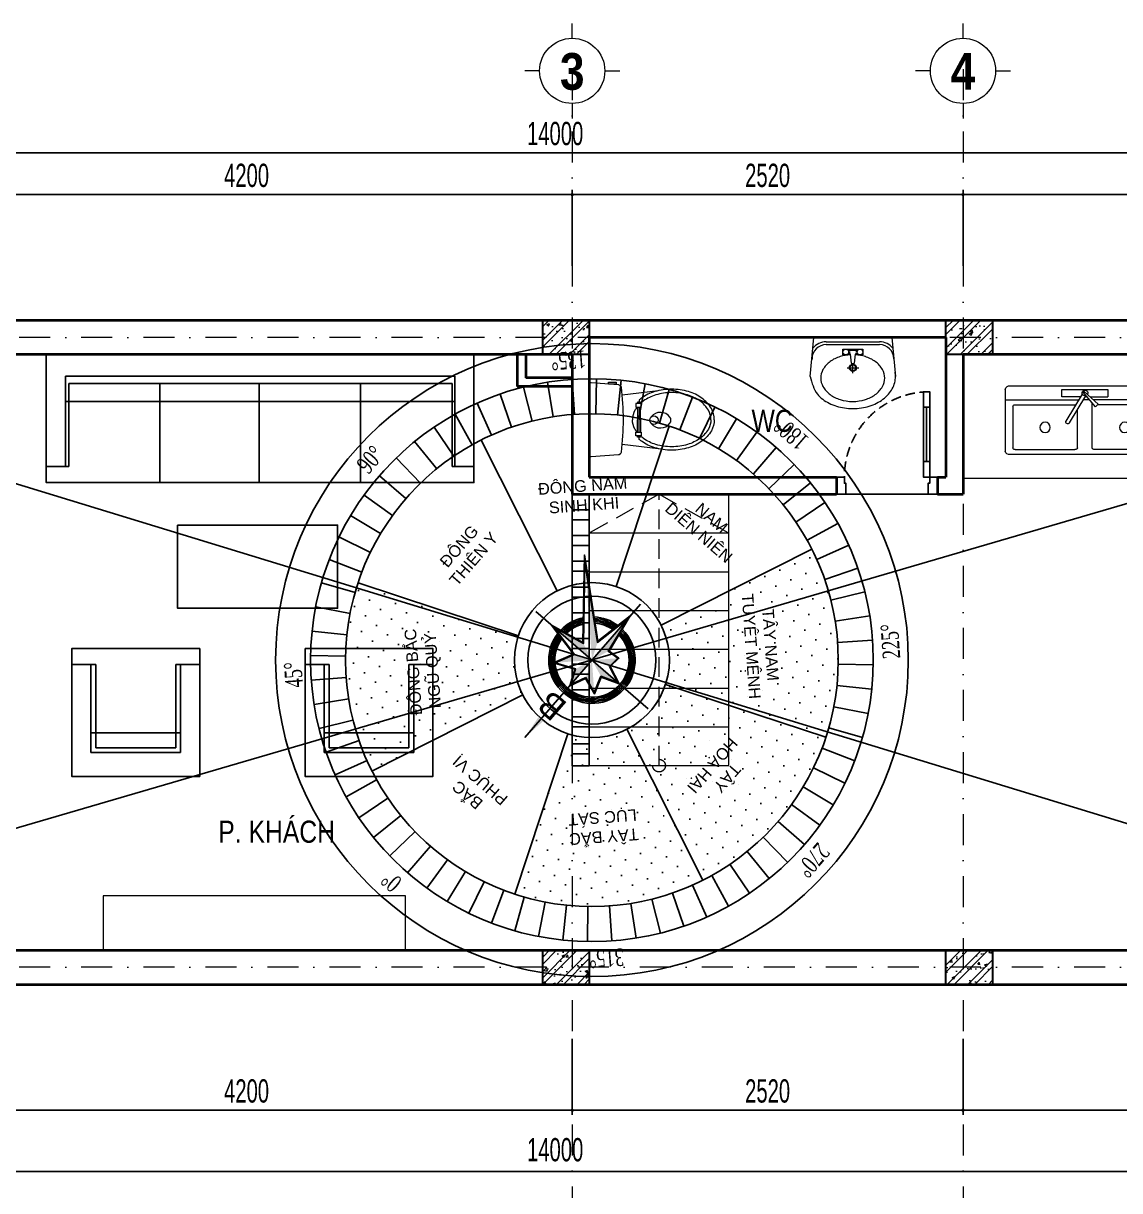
# Model space of a CAD drawing. Header units: millimetres. Extents: x 2565303 to 2664360, y -865723 to -262051.
# Drawn here: x 2638183 to 2645253, y -273841 to -266316 of the extents above; entities that cross this region are included whole.
import ezdxf
from ezdxf.enums import TextEntityAlignment as Align

# ---------------------------------------------------------------- set-up
doc = ezdxf.new("R2010")
doc.units = ezdxf.units.MM
doc.header["$LTSCALE"] = 10
doc.header["$MEASUREMENT"] = 0
doc.linetypes.add('DASHDOT', pattern=[1, 0.5, -0.25, 0, -0.25])
doc.linetypes.add('HIDDEN', pattern=[9.525, 6.35, -3.175])
doc.layers.get('0').update_dxf_attribs({"linetype": 'CONTINUOUS'})
doc.layers.get('DEFPOINTS').update_dxf_attribs({"color": 10, "linetype": 'CONTINUOUS'})
for name, color, linetype, lineweight in [('- Nội Thất', 83, 'CONTINUOUS', 25), ('-thay1', 7, 'CONTINUOUS', 18), ('LC Dim', 8, 'CONTINUOUS', 13), ('LC Hatch', 252, 'CONTINUOUS', 5), ('LC ISO', 153, 'CONTINUOUS', 13), ('LC MANH DUT', 35, 'HIDDEN', 5), ('LC Net dam 1', 30, 'CONTINUOUS', 30), ('LC Net dam2', 6, 'CONTINUOUS', 40), ('LC Net manh', 250, 'CONTINUOUS', 5), ('LC Net truc', 134, 'DASHDOT', 5), ('LC Text1', 20, 'CONTINUOUS', 13), ('LC Text2', 7, 'CONTINUOUS', 13), ('NOITHAT', 33, 'CONTINUOUS', 9), ('Text', 253, 'CONTINUOUS', 50)]:
    doc.layers.add(name, color=color, linetype=linetype, lineweight=lineweight)
doc.layers.add('M3', color=3, linetype='CONTINUOUS')
doc.styles.add('BLACK_H', font='arial.ttf')
doc.styles.add('HOATBIF', font='hoatbif.shx', dxfattribs={"width": 0.65})
doc.styles.add('LC 1', font='')
doc.styles.add('Note', font='arial.ttf')
doc.styles.add('T2', font='', dxfattribs={"width": 0.8})
doc.styles.add('text1', font='', dxfattribs={"width": 0.7, "height": 300})
doc.styles.get('LC 1').set_extended_font_data('.VnAvantH', bold=True)
doc.styles.get('T2').set_extended_font_data('.VnArialH')
doc.styles.get('text1').set_extended_font_data('.VnHelvetInsH', bold=True)
doc.dimstyles.new('1-100 (1-60)', dxfattribs={"dimscale": 60, "dimtxt": 2.5, "dimasz": 0.35, "dimexe": 0.5, "dimexo": 0, "dimgap": 0.8, "dimtad": 1, "dimdec": 0, "dimzin": 0, "dimdsep": 46, "dimtxsty": 'HOATBIF', "dimblk1": 'DOT', "dimblk2": 'DOT', "dimsah": 1, "dimcen": -1, "dimdle": 1, "dimclrd": 256, "dimclre": 256, "dimclrt": 4, "dimadec": 3, "dimazin": 2, "dimtfac": 0.333333, "dimtdec": 0, "dimtix": 1, "dimtmove": 2, "dimatfit": 3, "dimldrblk": 'DOT', "dimfxl": 1, "dimtvp": 0.833333, "dimtolj": 1, "dimtzin": 0, "dimarcsym": 0})

# ---------------------------------------------------------------- blocks, each defined once
blk = doc.blocks.new('DOT')
at = {"layer": 'M3', "color": 0, "linetype": 'ByBlock'}
blk.add_line((-0.5, 0), (-1, 0), dxfattribs=at)
at = {"layer": 'M3', "color": 0, "linetype": 'ByBlock', "const_width": 0.5}
blk.add_lwpolyline([(-0.25, 0, 1), (0.25, 0, 1)], format="xyb", close=True, dxfattribs=at)
blk = doc.blocks.new('*D210')
at = {"layer": 'DEFPOINTS', "color": 0, "transparency": 16777216}
for p in [(2641722.7, -267419.9), (2637522.7, -267879.7), (2641722.7, -267879.7)]:
    blk.add_point(p, dxfattribs=at)
at = {"layer": 'LC Dim', "lineweight": -2, "transparency": 16777216}
for p, q in [((2637522.7, -267879.7), (2637522.7, -267389.9)), ((2637543.7, -267419.9), (2641701.7, -267419.9)), ((2641722.7, -267879.7), (2641722.7, -267389.9))]:
    blk.add_line(p, q, dxfattribs=at)
at = {"layer": 'LC Dim', "lineweight": -2, "transparency": 16777216, "xscale": 21, "yscale": 21, "zscale": 21, "rotation": 180}
blk.add_blockref('DOT', (2637522.7, -267419.9), dxfattribs=at)
at = {"layer": 'LC Dim', "lineweight": -2, "transparency": 16777216, "xscale": 21, "yscale": 21, "zscale": 21}
blk.add_blockref('DOT', (2641722.7, -267419.9), dxfattribs=at)
at = {"layer": 'LC Dim', "color": 4, "transparency": 16777216, "insert": (2639622.7, -267296.9), "char_height": 150, "attachment_point": 5, "style": 'HOATBIF'}
blk.add_mtext('\\A1;4200', dxfattribs=at)
blk = doc.blocks.new('*D211')
at = {"layer": 'DEFPOINTS', "color": 0, "transparency": 16777216}
for p in [(2644242.7, -267419.9), (2641722.7, -267879.7), (2644242.7, -267879.7)]:
    blk.add_point(p, dxfattribs=at)
at = {"layer": 'LC Dim', "lineweight": -2, "transparency": 16777216}
for p, q in [((2641722.7, -267879.7), (2641722.7, -267389.9)), ((2641743.7, -267419.9), (2644221.7, -267419.9)), ((2644242.7, -267879.7), (2644242.7, -267389.9))]:
    blk.add_line(p, q, dxfattribs=at)
at = {"layer": 'LC Dim', "lineweight": -2, "transparency": 16777216, "xscale": 21, "yscale": 21, "zscale": 21, "rotation": 180}
blk.add_blockref('DOT', (2641722.7, -267419.9), dxfattribs=at)
at = {"layer": 'LC Dim', "lineweight": -2, "transparency": 16777216, "xscale": 21, "yscale": 21, "zscale": 21}
blk.add_blockref('DOT', (2644242.7, -267419.9), dxfattribs=at)
at = {"layer": 'LC Dim', "color": 4, "transparency": 16777216, "insert": (2642982.7, -267296.9), "char_height": 150, "attachment_point": 5, "style": 'HOATBIF'}
blk.add_mtext('\\A1;2520', dxfattribs=at)
blk = doc.blocks.new('*D212')
at = {"layer": 'DEFPOINTS', "color": 0, "transparency": 16777216}
for p in [(2648582.7, -267419.9), (2644242.7, -267879.7), (2648582.7, -267879.7)]:
    blk.add_point(p, dxfattribs=at)
at = {"layer": 'LC Dim', "lineweight": -2, "transparency": 16777216}
for p, q in [((2644242.7, -267879.7), (2644242.7, -267389.9)), ((2644263.7, -267419.9), (2648561.7, -267419.9)), ((2648582.7, -267879.7), (2648582.7, -267389.9))]:
    blk.add_line(p, q, dxfattribs=at)
at = {"layer": 'LC Dim', "lineweight": -2, "transparency": 16777216, "xscale": 21, "yscale": 21, "zscale": 21, "rotation": 180}
blk.add_blockref('DOT', (2644242.7, -267419.9), dxfattribs=at)
at = {"layer": 'LC Dim', "lineweight": -2, "transparency": 16777216, "xscale": 21, "yscale": 21, "zscale": 21}
blk.add_blockref('DOT', (2648582.7, -267419.9), dxfattribs=at)
at = {"layer": 'LC Dim', "color": 4, "transparency": 16777216, "insert": (2646412.7, -267296.9), "char_height": 150, "attachment_point": 5, "style": 'HOATBIF'}
blk.add_mtext('\\A1;4340', dxfattribs=at)
blk = doc.blocks.new('*D214')
at = {"layer": 'DEFPOINTS', "color": 0, "transparency": 16777216}
for p in [(2634692.7, -267150.2), (2634692.7, -267879.7), (2648692.7, -267879.7)]:
    blk.add_point(p, dxfattribs=at)
at = {"layer": 'LC Dim', "lineweight": -2, "transparency": 16777216}
for p, q in [((2634692.7, -267879.7), (2634692.7, -267120.2)), ((2648692.7, -267879.7), (2648692.7, -267120.2)), ((2648671.7, -267150.2), (2634713.7, -267150.2))]:
    blk.add_line(p, q, dxfattribs=at)
at = {"layer": 'LC Dim', "lineweight": -2, "transparency": 16777216, "xscale": 21, "yscale": 21, "zscale": 21, "rotation": 180}
blk.add_blockref('DOT', (2634692.7, -267150.2), dxfattribs=at)
at = {"layer": 'LC Dim', "lineweight": -2, "transparency": 16777216, "xscale": 21, "yscale": 21, "zscale": 21}
blk.add_blockref('DOT', (2648692.7, -267150.2), dxfattribs=at)
at = {"layer": 'LC Dim', "color": 4, "transparency": 16777216, "insert": (2641612.7, -267027.2), "char_height": 150, "attachment_point": 5, "style": 'HOATBIF'}
blk.add_mtext('\\A1;14000', dxfattribs=at)
blk = doc.blocks.new('*D217')
at = {"layer": 'DEFPOINTS', "color": 0, "transparency": 16777216}
for p in [(2637522.7, -272862), (2641722.7, -272862), (2641722.7, -273321.9)]:
    blk.add_point(p, dxfattribs=at)
at = {"layer": 'LC Dim', "lineweight": -2, "transparency": 16777216}
for p, q in [((2637522.7, -272862), (2637522.7, -273351.9)), ((2641722.7, -272862), (2641722.7, -273351.9)), ((2637543.7, -273321.9), (2641701.7, -273321.9))]:
    blk.add_line(p, q, dxfattribs=at)
at = {"layer": 'LC Dim', "lineweight": -2, "transparency": 16777216, "xscale": 21, "yscale": 21, "zscale": 21, "rotation": 180}
blk.add_blockref('DOT', (2637522.7, -273321.9), dxfattribs=at)
at = {"layer": 'LC Dim', "lineweight": -2, "transparency": 16777216, "xscale": 21, "yscale": 21, "zscale": 21}
blk.add_blockref('DOT', (2641722.7, -273321.9), dxfattribs=at)
at = {"layer": 'LC Dim', "color": 4, "transparency": 16777216, "insert": (2639622.7, -273198.9), "char_height": 150, "attachment_point": 5, "style": 'HOATBIF'}
blk.add_mtext('\\A1;4200', dxfattribs=at)
blk = doc.blocks.new('*D218')
at = {"layer": 'DEFPOINTS', "color": 0, "transparency": 16777216}
for p in [(2641722.7, -272862), (2644242.7, -272862), (2644242.7, -273321.9)]:
    blk.add_point(p, dxfattribs=at)
at = {"layer": 'LC Dim', "lineweight": -2, "transparency": 16777216}
for p, q in [((2641722.7, -272862), (2641722.7, -273351.9)), ((2644242.7, -272862), (2644242.7, -273351.9)), ((2641743.7, -273321.9), (2644221.7, -273321.9))]:
    blk.add_line(p, q, dxfattribs=at)
at = {"layer": 'LC Dim', "lineweight": -2, "transparency": 16777216, "xscale": 21, "yscale": 21, "zscale": 21, "rotation": 180}
blk.add_blockref('DOT', (2641722.7, -273321.9), dxfattribs=at)
at = {"layer": 'LC Dim', "lineweight": -2, "transparency": 16777216, "xscale": 21, "yscale": 21, "zscale": 21}
blk.add_blockref('DOT', (2644242.7, -273321.9), dxfattribs=at)
at = {"layer": 'LC Dim', "color": 4, "transparency": 16777216, "insert": (2642982.7, -273198.9), "char_height": 150, "attachment_point": 5, "style": 'HOATBIF'}
blk.add_mtext('\\A1;2520', dxfattribs=at)
blk = doc.blocks.new('*D219')
at = {"layer": 'DEFPOINTS', "color": 0, "transparency": 16777216}
for p in [(2644242.7, -272862), (2648582.7, -272862), (2648582.7, -273321.9)]:
    blk.add_point(p, dxfattribs=at)
at = {"layer": 'LC Dim', "lineweight": -2, "transparency": 16777216}
for p, q in [((2644242.7, -272862), (2644242.7, -273351.9)), ((2648582.7, -272862), (2648582.7, -273351.9)), ((2644263.7, -273321.9), (2648561.7, -273321.9))]:
    blk.add_line(p, q, dxfattribs=at)
at = {"layer": 'LC Dim', "lineweight": -2, "transparency": 16777216, "xscale": 21, "yscale": 21, "zscale": 21, "rotation": 180}
blk.add_blockref('DOT', (2644242.7, -273321.9), dxfattribs=at)
at = {"layer": 'LC Dim', "lineweight": -2, "transparency": 16777216, "xscale": 21, "yscale": 21, "zscale": 21}
blk.add_blockref('DOT', (2648582.7, -273321.9), dxfattribs=at)
at = {"layer": 'LC Dim', "color": 4, "transparency": 16777216, "insert": (2646412.7, -273198.9), "char_height": 150, "attachment_point": 5, "style": 'HOATBIF'}
blk.add_mtext('\\A1;4340', dxfattribs=at)
blk = doc.blocks.new('*D221')
at = {"layer": 'DEFPOINTS', "color": 0, "transparency": 16777216}
for p in [(2634692.7, -272862), (2648692.7, -272862), (2634692.7, -273716.6)]:
    blk.add_point(p, dxfattribs=at)
at = {"layer": 'LC Dim', "lineweight": -2, "transparency": 16777216}
for p, q in [((2634692.7, -272862), (2634692.7, -273746.6)), ((2648692.7, -272862), (2648692.7, -273746.6)), ((2648671.7, -273716.6), (2634713.7, -273716.6))]:
    blk.add_line(p, q, dxfattribs=at)
at = {"layer": 'LC Dim', "lineweight": -2, "transparency": 16777216, "xscale": 21, "yscale": 21, "zscale": 21, "rotation": 180}
blk.add_blockref('DOT', (2634692.7, -273716.6), dxfattribs=at)
at = {"layer": 'LC Dim', "lineweight": -2, "transparency": 16777216, "xscale": 21, "yscale": 21, "zscale": 21}
blk.add_blockref('DOT', (2648692.7, -273716.6), dxfattribs=at)
at = {"layer": 'LC Dim', "color": 4, "transparency": 16777216, "insert": (2641612.7, -273577.6), "char_height": 150, "attachment_point": 5, "style": 'HOATBIF'}
blk.add_mtext('\\A1;14000', dxfattribs=at)
blk = doc.blocks.new('*U48')
blk.add_line((-70, 100), (-70, 450))
for points in [[(-50, 0), (-50, 550), (-90, 550), (-90, 0)], [(-50, 100), (-90, 100), (-90, 450), (-50, 450)], [(0, -110), (-60, -110), (-60, -40), (-50, -40), (-50, 0), (0, 0)], [(-650, -110), (-590, -110), (-590, -40), (-600, -40), (-600, 0), (-650, 0)]]:
    blk.add_lwpolyline(points, close=True)
at = {"linetype": 'HIDDEN'}
blk.add_arc((-50, 0), 550, 90, 180, dxfattribs=at)
blk = doc.blocks.new('Vs45')
for p, q in [((292.6, 120.6), (292.6, 99.9)), ((292.6, 78.1), (292.6, 4.6)), ((292.6, -68.9), (292.6, 4.6)), ((292.6, -111.5), (292.6, -90.7))]:
    blk.add_line(p, q)
blk.add_lwpolyline([(-0.4, 4.6), (-0.4, -201.7, 0.435332), (10.3, -211.6), (170.4, -200.2, 0.123485), (175, -198.6), (183.5, -193.3, 0.226831), (188.1, -186, 0.027769), (199.6, 4.6, 0.027769), (188.1, 195.2, 0.226831), (183.5, 202.5), (175, 207.8, 0.123485), (170.4, 209.3), (10.3, 220.8, 0.435332), (-0.4, 210.9)], format="xyb", close=True)
for points in [[(111.7, 213), (111.7, 223.9), (158, 223.9), (158, 213)], [(273.1, 99.9), (273.1, 78.1), (304.6, 78.1), (304.6, 99.9)], [(273.1, -90.7), (273.1, -68.9), (304.6, -68.9), (304.6, -90.7)]]:
    blk.add_lwpolyline(points, close=True)
for points in [[(403.7, 174.3), (192.9, 148.5, 0.378949)], [(732.6, 4.6, 0.132043), (715.1, 69.6, 0.106653), (659.4, 131, 0.083383), (581.5, 169, 0.072098), (482.6, 183.3, 0.072098), (383.6, 169, 0.083383), (305.8, 131, 0.021362), (292.6, 120.6, 0.132043)], [(712.6, 4.6, 0.132043), (697.8, 59.6, 0.106653), (647.7, 114.7, 0.083383), (575.9, 149.8, 0.072098), (482.6, 163.3, 0.072098), (389.3, 149.8, 0.083383), (317.4, 114.7, 0.033104), (299.4, 99.9, 0.132043)], [(279.7, 78.1, 0.031472), (267.4, 59.6, 0.132043), (252.6, 4.6, 0.132043)], [(279.7, -68.9, -0.031472), (267.4, -50.4, -0.132043), (252.6, 4.6, -0.132043)], [(732.6, 4.6, -0.132043), (715.1, -60.4, -0.106653), (659.4, -121.8, -0.083383), (581.5, -159.8, -0.072098), (482.6, -174.1, -0.072098), (383.6, -159.8, -0.083383), (305.8, -121.8, -0.021362), (292.6, -111.5, -0.132043)], [(712.6, 4.6, -0.132043), (697.8, -50.4, -0.106653), (647.7, -105.5, -0.083383), (575.9, -140.6, -0.072098), (482.6, -154.1, -0.072098), (389.3, -140.6, -0.083383), (317.4, -105.5, -0.033104), (299.4, -90.7, -0.132043)]]:
    blk.add_lwpolyline(points, format="xyb")
for points in [[(282.8, 107.2), (282.8, 99.9)], [(299.7, 99.9), (299.7, 107.2), (282.8, 107.2)], [(282.8, 78.1), (282.8, 4.6)], [(299.7, 4.6), (299.7, 78.1)], [(282.8, -68.9), (282.8, 4.6)], [(299.7, 4.6), (299.7, -68.9)], [(282.8, -98), (282.8, -90.7)], [(299.7, -90.7), (299.7, -98), (282.8, -98)], [(192.9, -139.3), (403.7, -165.1)]]:
    blk.add_lwpolyline(points)
blk.add_circle((378.8, 1.6), 24.9)
for centre, radius, start, end in [((417, -21), 68.6, 36.15402, 142.02147), ((448.2, 1.8), 30, 323.84598, 36.15402), ((417, 24.5), 68.6, 217.97853, 323.84598)]:
    blk.add_arc(centre, radius, start, end)
blk = doc.blocks.new('Vs31')
for p, q in [((-254.6, -233.3), (-233.3, 0)), ((-233.3, 0), (233.3, 0)), ((233.3, 0), (254.6, -233.3)), ((-159.2, -25.5), (159.2, -25.5)), ((-159.2, -42.4), (0, -42.4)), ((-59.4, -86.6), (-59.4, -69.6)), ((-59.4, -69.6), (0, -69.6)), ((0, -42.4), (159.2, -42.4)), ((0, -69.6), (59.4, -69.6)), ((59.4, -69.6), (59.4, -86.6)), ((-244.1, -132.6), (-244.1, -127.3)), ((-59.4, -103.5), (-59.4, -86.6)), ((-14.9, -103.5), (-59.4, -103.5)), ((27.7, -78.1), (-27.7, -78.1)), ((-27.7, -95), (-19.6, -95)), ((-25.5, -86.6), (-16.6, -86.6)), ((-15.4, -98.9), (-10.1, -152.6)), ((10.1, -152.6), (15.4, -98.9)), ((59.4, -103.5), (14.9, -103.5)), ((25.5, -86.6), (16.6, -86.6)), ((19.6, -95), (27.7, -95)), ((59.4, -86.6), (59.4, -103.5)), ((244.1, -127.3), (244.1, -132.6)), ((-34.7, -181.1), (0, -181.1)), ((0, -212.2), (0, -155.4)), ((0, -181.1), (34.7, -181.1))]:
    blk.add_line(p, q)
for centre, radius in [((-42.4, -86.6), 17), ((42.4, -86.6), 17), ((0, -181.1), 21.2), ((0, -181.1), 17)]:
    blk.add_circle(centre, radius)
for centre, radius, start, end in [((-159.2, -127.3), 84.9, 90, 180), ((-159.2, -127.3), 101.8, 90, 141.75475), ((159.2, -127.3), 101.8, 38.24525, 90), ((159.2, -127.3), 84.9, 0, 90), ((-19.2, -304.1), 198.4, 106.82985, 126.13941), ((-1.2, -363.6), 260.6, 93.0264, 106.82985), ((-19.6, -99.3), 4.24, 5.60706, 90), ((-1.2, -363.6), 260.6, 73.17015, 86.45866), ((19.6, -99.3), 4.24, 90, 174.39294), ((16.8, -304.1), 198.4, 53.86059, 73.17015), ((-88.9, -242.4), 103.2, 150.43772, 180), ((-46.7, -266.3), 151.7, 126.13941, 150.43772), ((0, -135.3), 20, 239.74729, 300.25271), ((44.4, -266.3), 151.7, 29.56228, 53.86059), ((86.5, -242.4), 103.2, 0, 29.56228), ((109.7, -233.3), 144.9, 0, 10.38886), ((-88.9, -242.4), 103.2, 180, 209.56228), ((86.5, -242.4), 103.2, 330.43772, 0), ((-46.7, -218.5), 151.7, 209.56228, 233.86059), ((-19.2, -180.8), 198.4, 233.86059, 253.17015), ((16.8, -180.8), 198.4, 286.82985, 306.13941), ((44.4, -218.5), 151.7, 306.13941, 330.43772), ((-1.2, -121.3), 260.6, 253.17015, 270), ((-1.2, -121.3), 260.6, 270, 286.82985)]:
    blk.add_arc(centre, radius, start, end)
blk.add_spline([(-254.6, -233.3), (-211.7, -338.9), (-141.9, -392.1), (-50.8, -420.4), (50.8, -420.4), (141.9, -392.1), (211.7, -338.9), (250, -269.5), (254.6, -233.3)], degree=3)
blk = doc.blocks.new('Nt010')
for p, q in [((-999.9, 1816.5), (-999.9, 2332.1)), ((-999.9, 2332.1), (-474.9, 2332.1)), ((-474.9, 2332.1), (-474.9, 1816.5)), ((367.4, 2332.1), (367.4, 1816.5)), ((892.4, 2332.1), (367.4, 2332.1)), ((892.4, 1816.5), (892.4, 2332.1)), ((-971.7, 1816.5), (-971.7, 2304)), ((-503, 2304), (-971.7, 2304)), ((-503, 2304), (-503, 1816.5)), ((395.5, 2304), (395.5, 1816.5)), ((395.5, 2304), (864.3, 2304)), ((864.3, 1816.5), (864.3, 2304)), ((-474.9, 2216.7), (-999.9, 2216.7)), ((367.4, 2216.7), (892.4, 2216.7)), ((-971.7, 1816.5), (-1112.4, 1816.5)), ((-503, 1816.5), (-362.4, 1816.5)), ((395.5, 1816.5), (254.9, 1816.5)), ((864.3, 1816.5), (1004.9, 1816.5)), ((-596.3, 750), (-596.3, 168.8)), ((-13.9, 750), (-13.9, 168.8)), ((579.6, 750), (579.6, 168.8)), ((-1129.4, 656.2), (-1262, 656.2)), ((-1149.5, 656.2), (-1149.5, 127.2)), ((-1129.4, 656.2), (-1129.4, 168.8)), ((1118, 656.2), (1245.2, 656.2)), ((1118, 168.8), (1118, 656.2)), ((1132.7, 127.2), (1132.7, 656.2)), ((-1149.5, 274.7), (1132.7, 274.7)), ((-1129.4, 168.8), (-596.3, 168.8)), ((-596.3, 168.8), (1118, 168.8)), ((-1149.5, 127.2), (1132.7, 127.2))]:
    blk.add_line(p, q)
for points in [[(-362.4, 1722.7), (-1112.4, 1722.7), (-1112.4, 2472.7), (-362.4, 2472.7)], [(254.9, 1722.7), (1004.9, 1722.7), (1004.9, 2472.7), (254.9, 2472.7)], [(-492.2, 999.7), (445.3, 999.7), (445.3, 1487.1), (-492.2, 1487.1)], [(-1262, 0), (1245.2, 0), (1245.2, 750), (-1262, 750)]]:
    blk.add_lwpolyline(points, close=True)
blk = doc.blocks.new('bon r')
at = {"layer": 'NOITHAT', "linetype": 'Continuous'}
for p, q in [((58924.5, -398713.7), (58924.5, -399112.4)), ((60368.8, -398691.6), (58956.6, -398691.6)), ((59373.8, -398691.6), (59374.8, -399134.5)), ((60035.6, -398713.7), (59739.1, -398713.7)), ((59739.1, -398713.7), (59739.1, -398761.3)), ((59892.3, -398726.7), (59800.9, -398808.8)), ((60035.6, -398761.3), (60035.6, -398713.7)), ((60400.9, -398713.7), (60401.8, -399112.4)), ((59373.8, -398780.3), (59832.7, -398780.3)), ((59853.8, -398761.3), (59739.1, -398761.3)), ((59819.4, -398826.7), (59898.8, -398732.6)), ((59839.2, -399091.4), (59839.2, -398803.2)), ((59858.6, -398780.3), (59897.6, -398780.3)), ((59874.6, -398761.3), (59886.2, -398761.3)), ((59882.2, -398754.6), (59882.3, -398754.7)), ((59882.3, -398754.7), (59987.8, -398930.3)), ((59904.4, -398744), (59904.5, -398744.2)), ((59904.5, -398744.2), (60009.2, -398918.5)), ((59914.8, -398761.3), (60035.6, -398761.3)), ((60400.9, -398780.3), (59926.2, -398780.3)), ((59422, -398824.5), (59422, -399091.4)), ((59438, -398813.5), (59805.7, -398813.5)), ((59800.9, -398808.8), (59819.4, -398826.7)), ((59935.5, -399091.4), (59935.5, -398843.2)), ((60336.7, -398813.5), (59946.1, -398813.5)), ((60352.7, -398824.5), (60352.7, -399091.4)), ((59438, -399102.5), (59823.2, -399102.5)), ((60336.7, -399102.5), (59951.5, -399102.5)), ((58956.6, -399134.5), (60369.7, -399134.5))]:
    blk.add_line(p, q, dxfattribs=at)
at = {"layer": 'NOITHAT'}
for p, q in [((58956.6, -398780.2), (59309.6, -398780.2)), ((58956.6, -398824.5), (59309.6, -398824.5)), ((58956.6, -398868.8), (59309.6, -398868.8)), ((58956.6, -398913), (59309.6, -398913)), ((58956.6, -398957.3), (59309.6, -398957.3)), ((58956.6, -399001.6), (59309.6, -399001.6)), ((58956.6, -399045.9), (59309.6, -399045.9)), ((58956.6, -399090.2), (59309.6, -399090.2))]:
    blk.add_line(p, q, dxfattribs=at)
at = {"layer": 'NOITHAT', "linetype": 'Continuous'}
for centre in [(59630.6, -398959), (60144.1, -398959)]:
    blk.add_circle(centre, 33.2, dxfattribs=at)
for centre, radius, start, end in [((58952.4, -398719.8), 28.5, 81.53149, 167.6795), ((59886.7, -398737), 18.1, 250.49898, 208.81145), ((59891.8, -398733.8), 7.15, 9.85607, 85.60258), ((60373, -398719.8), 28.6, 12.32324, 98.46399), ((59435.9, -398827.6), 14.3, 81.53968, 167.67367), ((60338.8, -398827.6), 14.3, 12.31609, 98.47057), ((59998.4, -398924.2), 12.2, 210.1499, 27.95584), ((59435.9, -399088.4), 14.3, 192.33064, 278.4597), ((59825.3, -399088.4), 14.3, 261.53427, 347.67538), ((59949.4, -399088.4), 14.3, 192.32462, 278.46573), ((60338.8, -399088.4), 14.3, 261.52403, 347.68563), ((58952.4, -399106.3), 28.5, 192.32266, 278.4682), ((60373.9, -399106.3), 28.6, 261.53486, 347.67663)]:
    blk.add_arc(centre, radius, start, end, dxfattribs=at)
blk = doc.blocks.new('c22x30')
at = {"layer": 'LC Hatch'}
h = blk.add_hatch(dxfattribs=at)
h.set_pattern_fill('BTCT', color=256, scale=25)
h.set_pattern_definition([(50, (-619188.45, -138015.9), (179.315046, -15.688034), [18.75, -206.25]), (355, (-619188.45, -138015.9), (-34.687833, 188.048033), [15, -165]), (100.4514, (-619173.5, -138017.21), (144.627345, 172.359886), [15.93505, -175.28553]), (46.1842, (-619188.45, -137965.9), (266.81026, -41.37975), [28.125, -309.375]), (96.6356, (-619166.22, -137969.35), (233.66568, 243.52947), [23.90257, -262.92825]), (351.1842, (-619188.45, -137965.9), (233.66549, 243.52965), [22.5, -247.5]), (21, (-619163.45, -137978.4), (149.226763, -100.654723), [18.75, -206.25]), (326, (-619163.45, -137978.4), (60.828833, 181.28751), [15, -165]), (71.4514, (-619151.02, -137986.79), (210.055657, 80.632624), [15.93505, -175.28553]), (37.5, (-619188.45, -138015.9), (3.039964, 83.2234635), [0, -163, 0, -167.5, 0, -165.625]), (7.5, (-619188.45, -138015.9), (65.767384, 98.602928), [0, -95.5, 0, -159.25, 0, -63.125]), (327.5, (-619244.2, -138015.9), (133.455609, -5.638718), [0, -62.5, 0, -195, 0, -258.75]), (317.5, (-619269.2, -138015.9), (145.796542, 25.026246), [0, -81.25, 0, -129.5, 0, -183.75]), (45, (-619188.45, -138015.9), (-66.291261, 66.291261), []), (45, (-619144.26, -138015.9), (-66.291261, 66.291261), [])])
h.paths.add_polyline_path([(0, 0), (0, -220), (300, -220), (300, 0)])
at = {"layer": 'LC Net dam 1'}
blk.add_lwpolyline([(0, 0), (300, 0), (300, -220), (0, -220)], close=True, dxfattribs=at)
blk = doc.blocks.new('hoagio')
for points in [[(-4, -1350), (6, 1867)], [(-1350, 4), (1350, -4)]]:
    blk.add_lwpolyline(points)
for points in [[(-127, 329), (2, 619), (127, 330), (497, 494), (327, 138), (972, -3), (334, -133), (1353, -1362), (141, -331), (-4, -1065), (-128, -328), (-350, -347), (-327, -129), (-657, 2), (-331, 123), (-435, 438)], [(-121, 315), (2, 591), (121, 315), (474, 471), (311, 130), (918, -3), (313, -126), (1261, -1269), (134, -310), (-3, -1002), (-118, -316), (-337, -335), (-315, -121), (-626, 2), (-317, 116), (-417, 420)]]:
    blk.add_lwpolyline(points, close=True)
for radius, start, end in [(787, 2.7269, 266.292), (759, 3.3015, 265.7924), (731, 3.9221, 265.2532), (703, 4.5945, 264.6694), (675, 5.3258, 264.0351), (675, 324.4014, 354.5144), (703, 323.8002, 355.2144), (731, 323.2466, 355.8584), (759, 322.7351, 356.4529), (787, 322.2612, 357.0035), (787, 273.7331, 307.8637), (759, 274.3004, 307.423), (731, 274.9131, 306.9475), (703, 275.577, 306.4331), (675, 276.2989, 305.8745)]:
    blk.add_arc((0, 0), radius, start, end)
for points in [[(6, 1867), (-52, 1420), (61, 1420)], [(2, 591), (121, 315), (0, 0)], [(474, 471), (311, 130), (0, 0)], [(-417, 420), (-121, 315), (0, 0)], [(-626, 2), (-317, 116), (0, 0)], [(-337, -335), (-315, -121), (0, 0)], [(-3, -1002), (-118, -316), (0, 0)], [(1261, -1269), (134, -310), (0, 0)], [(918, -3), (313, -126), (0, 0)]]:
    blk.add_solid(points)
at = {"style": 'BLACK_H'}
blk.add_text('B', height=450, rotation=359.8193, dxfattribs=at).set_placement((12, 883), align=Align.CENTER)
blk = doc.blocks.new('vongbq')
at = {"ltscale": 10}
for p, q in [((-178, 2110), (-203, 2410)), ((7, 2118), (8, 2419)), ((191, 2109), (218, 2409)), ((-542, 2048), (-619, 2338)), ((-361, 2087), (-412, 2383)), ((374, 2085), (428, 2381)), ((555, 2044), (633, 2334)), ((-718, 1992), (-820, 2276)), ((731, 1988), (835, 2270)), ((-889, 1922), (-1015, 2195)), ((901, 1917), (1029, 2189)), ((-1053, 1838), (-1203, 2099)), ((144, 650), (458, 2068)), ((1065, 1831), (1216, 2091)), ((-1209, 1739), (-1381, 1986)), ((1220, 1731), (1394, 1977)), ((-1356, 1627), (-1549, 1858)), ((1367, 1618), (1561, 1848)), ((-1493, 1502), (-1705, 1716)), ((-358, 562), (-1138, 1786)), ((1502, 1493), (1716, 1705)), ((-1618, 1367), (-1848, 1561)), ((1627, 1356), (1858, 1549)), ((-1731, 1220), (-1977, 1394)), ((1739, 1209), (1986, 1381)), ((-1831, 1065), (-2091, 1216)), ((562, 358), (1786, 1138)), ((1838, 1053), (2099, 1203)), ((-1917, 901), (-2189, 1029)), ((1922, 889), (2196, 1015)), ((-1988, 731), (-2270, 834)), ((1993, 718), (2276, 820)), ((-2044, 555), (-2334, 633)), ((2048, 542), (2338, 619)), ((-2085, 374), (-2381, 428)), ((-2068, 458), (-650, 144)), ((2087, 361), (2383, 412)), ((-2109, 191), (-2409, 218)), ((2111, 178), (2410, 203)), ((-2118, 7), (-2419, 8)), ((2118, -7), (2419, -8)), ((-2110, -178), (-2410, -203)), ((650, -144), (2068, -458)), ((2109, -191), (2409, -218)), ((-2087, -361), (-2383, -413)), ((-1786, -1138), (-562, -358)), ((2085, -374), (2381, -428)), ((-2047, -542), (-2338, -619)), ((1138, -1786), (358, -562)), ((2044, -555), (2335, -633)), ((-458, -2068), (-144, -650)), ((-1992, -718), (-2276, -820)), ((1988, -731), (2270, -834)), ((-1922, -889), (-2195, -1015)), ((1917, -901), (2189, -1029)), ((-1838, -1053), (-2099, -1203)), ((1831, -1065), (2091, -1216)), ((-1739, -1209), (-1986, -1381)), ((1731, -1220), (1977, -1394)), ((-1627, -1356), (-1858, -1549)), ((1618, -1367), (1848, -1561)), ((-1502, -1493), (-1716, -1705)), ((1493, -1502), (1705, -1716)), ((-1366, -1618), (-1561, -1848)), ((1356, -1627), (1549, -1858)), ((-1220, -1731), (-1394, -1977)), ((1209, -1739), (1381, -1986)), ((-1065, -1831), (-1216, -2091)), ((1053, -1838), (1203, -2099)), ((-901, -1917), (-1029, -2189)), ((-731, -1988), (-834, -2270)), ((718, -1993), (820, -2276)), ((889, -1922), (1015, -2195)), ((-555, -2044), (-633, -2334)), ((-374, -2085), (-428, -2381)), ((361, -2087), (413, -2383)), ((542, -2048), (619, -2338)), ((-191, -2109), (-218, -2409)), ((-7, -2118), (-8, -2419)), ((178, -2110), (203, -2410))]:
    blk.add_line(p, q, dxfattribs=at)
for radius in [2720, 2419, 2118, 666, 550]:
    blk.add_circle((0, 0), radius, dxfattribs=at)
blk = doc.blocks.new('NUMPT')
at = {"layer": 'Text', "char_height": 112.5, "width": 150.027, "attachment_point": 5, "style": 'text1'}
for s, insert in [('{\\fTimes New Roman|b0|i0|c0|p18;0%%D}', (45.2, 1924.3)), ('{\\fTimes New Roman|b0|i0|c0|p18;180%%D}', (-17.5, -1945.3))]:
    blk.add_mtext(s, dxfattribs=dict(at, insert=insert))
for s, insert, rotation in [('{\\fTimes New Roman|b0|i0|c0|p18;315%%D}', (-1328.4, 1392), 45), ('{\\fTimes New Roman|b0|i0|c0|p18;45%%D}', (1392.9, 1329.4), 315), ('{\\fTimes New Roman|b0|i0|c0|p18;270%%D}', (-1923.3, 44.3), 90), ('{\\fTimes New Roman|b0|i0|c0|p18;90%%D}', (1925.3, -44.3), 270), ('{\\fTimes New Roman|b0|i0|c0|p18;225%%D}', (-1378.9, -1350.7), 315), ('{\\fTimes New Roman|b0|i0|c0|p18;135%%D}', (1376.8, -1363.9), 45)]:
    blk.add_mtext(s, dxfattribs=dict(at, insert=insert, rotation=rotation))
blk = doc.blocks.new('PT.Khamthuy')
h = blk.add_hatch()
h.set_pattern_fill('DOTS', color=251, scale=1500, style=0)
h.set_pattern_definition([(0, (-3734.5, -59861.5), (46.875, 93.75), [0, -93.75])])
edge = h.paths.add_edge_path()
edge.add_line((190.5, 462), (605.7, 1468.4))
edge.add_arc((0.3, 0.3), 1588.1, 22.58048, 67.59212, ccw=False)
edge.add_line((1466.6, 610.1), (461.4, 191.9))
edge.add_arc((0, 0), 499.7, 22.5863, 67.5863)
edge = h.paths.add_edge_path()
edge.add_line((-462.3, 191.2), (-1468.7, 606.4))
edge.add_arc((-0.6, 1), 1588.1, 112.58048, 157.59212, ccw=False)
edge.add_line((-610.4, 1467.3), (-192.2, 462.1))
edge.add_arc((-0.3, 0.7), 499.7, 112.5863, 157.5863)
edge = h.paths.add_edge_path()
edge.add_line((-462.1, -191.2), (-1467.3, -609.4))
edge.add_arc((-1.1, 0.7), 1588.1, 157.58048, 202.59212, ccw=False)
edge.add_line((-1469.2, 606.4), (-462.7, 191.2))
edge.add_arc((-0.7, 0.7), 499.7, 157.5863, 202.5863)
edge = h.paths.add_edge_path()
edge.add_line((-191.5, -461.6), (-606.7, -1468))
edge.add_arc((-1.3, 0.1), 1588.1, 202.58048, 247.59212, ccw=False)
edge.add_line((-1467.6, -609.7), (-462.4, -191.5))
edge.add_arc((-1, 0.4), 499.7, 202.5863, 247.5863)
for name, xscale, yscale, zscale, rotation in [('vongbq', 0.7500000000248733, 0.750000000007276, 0.75, 350.0863000026167), ('hoagio', 0.3543307041506106, 0.3543307021027431, 0.354330708661413, 0.08630002454754652)]:
    blk.add_blockref(name, (0, 0), dxfattribs=dict(xscale=xscale, yscale=yscale, zscale=zscale, rotation=rotation))
blk.add_blockref('NUMPT', (1.2, 0.5))
at = {"insert": (38.6, 1111.9), "char_height": 75, "width": 780.747, "attachment_point": 5, "style": 'Note'}
blk.add_mtext('BẮC\\PPHỤC VỊ', dxfattribs=at)
at = {"char_height": 75, "width": 780.747, "attachment_point": 5, "style": 'Note'}
for s, insert, rotation in [('TÂY BẮ{\\fArial|b0|i0|c238|p34;C}\\PLỤC SÁT', (-752.6, 761.2), 45), ('{\\fArial|b0|i0|c238|p34;Đ}ÔNG BẮ{\\fArial|b0|i0|c238|p34;C}\\PNGŨ QUỶ', (770, 760.3), 315), ('TÂY\\PHOẠ HẠI', (-1086.2, 5.7), 90), ('{\\fArial|b0|i0|c238|p34;Đ}ÔNG\\PTHIÊN Y', (1066, 5.2), 270), ('TÂY NAM\\PTUYỆT MỆNH', (-757, -777.5), 135), ('{\\fArial|b0|i0|c238|p34;Đ}ÔNG NAM\\PSINH KHÍ', (735.3, -765.9), 225), ('NAM\\PDIÊN NIÊN', (15.8, -1135.2), 180)]:
    blk.add_mtext(s, dxfattribs=dict(at, insert=insert, rotation=rotation))
blk = doc.blocks.new('TTRUC')
at = {"layer": 'LC ISO'}
for p, q in [((0, 6.95), (0, 10.13)), ((-6.95, 0), (-10.13, 0)), ((6.95, 0), (10.13, 0)), ((0, -6.95), (0, -10.13))]:
    blk.add_line(p, q, dxfattribs=at)
at = {"layer": 'LC Net manh'}
blk.add_circle((0, 0), 6.95, dxfattribs=at)

msp = doc.modelspace()

# ---------------------------------------------------------------- linework, layer by layer
at = {"layer": '- Nội Thất'}
for p, q in [((2634692.7, -268230.9), (2648692.7, -272510.9)), ((2634692.7, -272510.9), (2648582.7, -268450.9))]:
    msp.add_line(p, q, dxfattribs=at)
for points in [[(2641832.7, -271102), (2641722.7, -271102), (2641722.7, -269350.9), (2641832.7, -269350.9)], [(2641832.7, -269452.3), (2641722.7, -269452.3), (2641722.7, -269516.7), (2641832.7, -269516.7)], [(2641832.7, -269618.1), (2641722.7, -269618.1), (2641722.7, -269682.4), (2641832.7, -269682.4)], [(2641832.7, -269783.9), (2641722.7, -269783.9), (2641722.7, -269848.2), (2641832.7, -269848.2)], [(2641832.7, -269949.6), (2641722.7, -269949.6), (2641722.7, -270014), (2641832.7, -270014)], [(2641832.7, -270115.4), (2641722.7, -270115.4), (2641722.7, -270179.8), (2641832.7, -270179.8)], [(2641832.7, -270281.2), (2641722.7, -270281.2), (2641722.7, -270345.5), (2641832.7, -270345.5)], [(2641832.7, -270447), (2641722.7, -270447), (2641722.7, -270511.3), (2641832.7, -270511.3)], [(2641832.7, -270612.7), (2641722.7, -270612.7), (2641722.7, -270677.1), (2641832.7, -270677.1)], [(2641832.7, -270786.5), (2641722.7, -270786.5), (2641722.7, -270850.9), (2641832.7, -270850.9)], [(2641832.7, -270960.3), (2641722.7, -270960.3), (2641722.7, -271024.7), (2641832.7, -271024.7)]]:
    msp.add_lwpolyline(points, close=True, dxfattribs=at)
at = {"layer": '-thay1'}
for p, q in [((2647622.7, -269250.9), (2644242.7, -269250.9)), ((2641832.7, -271100.9), (2641832.7, -269350.9)), ((2642732.7, -271100.9), (2642732.7, -269350.9)), ((2641832.7, -270850.9), (2642732.7, -270850.9)), ((2641832.7, -270850.9), (2642732.7, -270850.9)), ((2641832.7, -271100.9), (2642732.7, -271100.9))]:
    msp.add_line(p, q, dxfattribs=at)
for points in [[(2641832.7, -269600.9), (2642732.7, -269600.9)], [(2641832.7, -269850.9), (2642732.7, -269850.9)], [(2641832.7, -270100.9), (2642732.7, -270100.9)], [(2641832.7, -270350.9), (2642732.7, -270350.9)], [(2641832.7, -270600.9), (2642732.7, -270600.9)]]:
    msp.add_lwpolyline(points, dxfattribs=at)
msp.add_line((2644077.7, -269350.9), (2643427.7, -269350.9))
at = {"layer": 'LC MANH DUT', "ltscale": 2}
for p, q in [((2642282.7, -269350.9), (2641832.7, -269600.9)), ((2642282.7, -271100.9), (2642282.7, -269350.9)), ((2642282.7, -269350.9), (2642732.7, -269600.9))]:
    msp.add_line(p, q, dxfattribs=at)
msp.add_circle((2642282.7, -271100.9), 40.8, dxfattribs=at)
at = {"layer": 'LC Net dam2'}
for p, q in [((2648692.7, -268230.9), (2634692.7, -268230.9)), ((2644132.7, -268340.9), (2641832.7, -268340.9)), ((2641832.7, -268340.9), (2641832.7, -269240.9)), ((2644132.7, -268340.9), (2644132.7, -269240.9)), ((2641722.7, -268450.9), (2634912.7, -268450.9)), ((2641367.7, -268450.9), (2641367.7, -268655.9)), ((2641422.7, -268450.9), (2641422.7, -268600.9)), ((2641722.7, -268450.9), (2641722.7, -269350.9)), ((2648472.7, -268450.9), (2644242.7, -268450.9)), ((2644242.7, -268450.9), (2644242.7, -269350.9)), ((2641722.7, -268600.9), (2641422.7, -268600.9)), ((2641722.7, -268655.9), (2641367.7, -268655.9)), ((2641832.7, -269240.9), (2643427.7, -269240.9)), ((2643427.7, -269240.9), (2643427.7, -269350.9)), ((2644077.7, -269240.9), (2644132.7, -269240.9)), ((2644077.7, -269240.9), (2644077.7, -269350.9)), ((2641722.7, -269350.9), (2643427.7, -269350.9)), ((2644077.7, -269350.9), (2644242.7, -269350.9)), ((2634912.7, -272290.9), (2648472.7, -272290.9)), ((2634692.7, -272510.9), (2648692.7, -272510.9))]:
    msp.add_line(p, q, dxfattribs=at)
at = {"layer": 'LC Net truc', "ltscale": 40}
for p, q in [((2641722.7, -266612), (2641722.7, -274517)), ((2644242.7, -266612), (2644242.7, -274517)), ((2650760, -268340.9), (2632293.6, -268340.9)), ((2650760, -272400.9), (2632293.6, -272400.9))]:
    msp.add_line(p, q, dxfattribs=at)
at = {"layer": 'NOITHAT'}
msp.add_lwpolyline([(2638697.2, -271940.9), (2638697.2, -272290.9), (2640647.2, -272290.9), (2640647.2, -271940.9)], close=True, dxfattribs=at)

# ---------------------------------------------------------------- block references
at = {"layer": '- Nội Thất', "xscale": -1.100000001490116, "yscale": 1.100000001490116, "zscale": 1.100000001490116, "rotation": 180}
msp.add_blockref('Nt010', (2639719.3, -268450.9), dxfattribs=at)
at = {"layer": '- Nội Thất'}
msp.add_blockref('*U48', (2644077.7, -269240.9), dxfattribs=at)
at = {"rotation": 139.1661198013607}
msp.add_blockref('PT.Khamthuy', (2641849.9, -270420.7), dxfattribs=at)
at = {"layer": 'LC ISO', "xscale": 30.23532588053422, "yscale": 30.23532588053422, "zscale": 30.23532588053422}
for p in [(2641722.7, -266622.3), (2644242.7, -266622.3)]:
    msp.add_blockref('TTRUC', p, dxfattribs=at)
at = {"layer": 'LC Net dam 1'}
for p in [(2641532.7, -268230.9), (2644132.7, -268230.9), (2641532.7, -272290.9), (2644132.7, -272290.9)]:
    msp.add_blockref('c22x30', p, dxfattribs=at)
at = {"layer": 'NOITHAT'}
for name, p, xscale, yscale, zscale in [('Vs31', (2643532.6, -268340.9), 1.07999999999447, 1.07999999999447, 1.07999999999447), ('Vs45', (2641833.2, -268875.9), 1.100000000000364, 1.100000000000364, 1.100000000000364)]:
    msp.add_blockref(name, p, dxfattribs=dict(at, xscale=xscale, yscale=yscale, zscale=zscale))
at = {"layer": 'NOITHAT', "xscale": -1}
msp.add_blockref('bon r', (2704915.7, 130038.5), dxfattribs=at)

# ---------------------------------------------------------------- texts
at = {"layer": 'LC Text1', "ltscale": 0.2, "style": 'LC 1', "width": 0.9}
for s, p in [('3', (2641722.7, -266814.9)), ('4', (2644242.7, -266814.9))]:
    msp.add_text(s, height=236.7, dxfattribs=at).set_placement(p, align=Align.BOTTOM_CENTER)
at = {"layer": 'LC Text2', "style": 'T2', "width": 0.8}
for s, p in [('wc ', (2642878.9, -268949.4)), ('p. kh¸ch', (2639440.4, -271598))]:
    msp.add_text(s, height=142.56, dxfattribs=at).set_placement(p)

# ---------------------------------------------------------------- dimensions: what is measured, and where the dimension line sits
at = {"layer": 'LC Dim'}
for base, p1, p2, picture, middle in [((2634692.7, -267150.2), (2648692.7, -267879.7), (2634692.7, -267879.7), '*D214', (2641612.7, -267027.2)), ((2634692.7, -273716.6), (2648692.7, -272862), (2634692.7, -272862), '*D221', (2641612.7, -273577.6))]:
    dim = msp.add_linear_dim(base=base, p1=p1, p2=p2, dimstyle='1-100 (1-60)', dxfattribs=at)
    dim.commit()
    dim.dimension.update_dxf_attribs({"geometry": picture, "text_midpoint": middle, "dimtype": 160})
for base, p1, p2, picture, middle in [((2641722.7, -267419.9), (2637522.7, -267879.7), (2641722.7, -267879.7), '*D210', (2639622.7, -267296.9)), ((2644242.7, -267419.9), (2641722.7, -267879.7), (2644242.7, -267879.7), '*D211', (2642982.7, -267296.9)), ((2648582.7, -267419.9), (2644242.7, -267879.7), (2648582.7, -267879.7), '*D212', (2646412.7, -267296.9)), ((2641722.7, -273321.9), (2637522.7, -272862), (2641722.7, -272862), '*D217', (2639622.7, -273198.9)), ((2644242.7, -273321.9), (2641722.7, -272862), (2644242.7, -272862), '*D218', (2642982.7, -273198.9)), ((2648582.7, -273321.9), (2644242.7, -272862), (2648582.7, -272862), '*D219', (2646412.7, -273198.9))]:
    dim = msp.add_linear_dim(base=base, p1=p1, p2=p2, dimstyle='1-100 (1-60)', dxfattribs=at)
    dim.commit()
    dim.dimension.update_dxf_attribs({"geometry": picture, "text_midpoint": middle})

doc.saveas('drawing.dxf')
